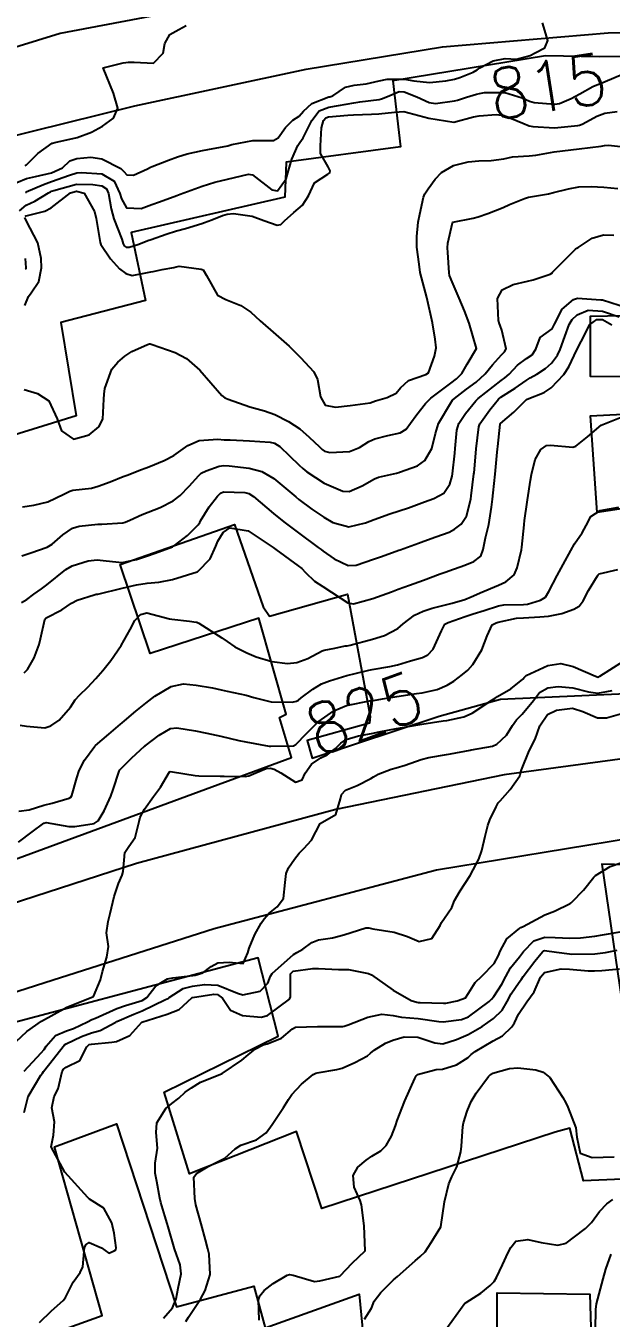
# Model space of a CAD drawing. Header units: metres. Extents: x 307586 to 320046, y 7427249 to 7434250.
# Drawn here: x 319432.8 to 319479.4, y 7428756.9 to 7428859.9 of the extents above; entities that cross this region are included whole.
import ezdxf
from ezdxf.enums import TextEntityAlignment as Align

# ---------------------------------------------------------------- set-up
doc = ezdxf.new("R2010")
doc.units = ezdxf.units.M
doc.header["$MEASUREMENT"] = 0
for name, color, linetype in [('Cotas', 45, 'Continuous'), ('Curvas de Nivel 1m', 11, 'Continuous'), ('Curvas de Nivel 5m', 15, 'Continuous'), ('Edificações', 30, 'Continuous'), ('Vias Primárias', 230, 'Continuous')]:
    doc.layers.add(name, color=color, linetype=linetype)
doc.styles.add('Style-STANDARD', font='STANDARD.shx')

msp = doc.modelspace()

# ---------------------------------------------------------------- linework, layer by layer
at = {"layer": 'Curvas de Nivel 1m', "flags": 128}
for points, elevation in [([(319432.04, 7428847.37), (319432.81, 7428847.71), (319433.53, 7428847.87), (319434.82, 7428848.16), (319435.68, 7428848.56), (319436.28, 7428849.1), (319436.83, 7428849.3), (319437.95, 7428849.41), (319438.83, 7428849.27), (319440.34, 7428848.5), (319440.58, 7428848.26), (319440.82, 7428847.99), (319441.34, 7428847.97), (319442.45, 7428848.47), (319442.7, 7428848.6), (319442.83, 7428848.65), (319444.13, 7428849.16), (319444.84, 7428849.42), (319445.61, 7428849.66), (319446.85, 7428849.92), (319447.26, 7428850), (319448.85, 7428850.3), (319448.93, 7428850.32), (319449.18, 7428850.4), (319450.86, 7428850.72), (319452.49, 7428850.72), (319452.86, 7428850.95), (319453.44, 7428851.77), (319454.03, 7428852.34), (319454.54, 7428852.67), (319454.88, 7428853.06), (319455.54, 7428853.67), (319456.9, 7428854.2), (319456.98, 7428854.22), (319457.21, 7428854.3), (319458.23, 7428854.97), (319458.91, 7428855.13), (319459.88, 7428855.24), (319460.92, 7428855.48), (319461.54, 7428855.62), (319462.92, 7428855.61), (319463.66, 7428855.48), (319464.91, 7428855.34), (319466.21, 7428855.49), (319466.92, 7428855.62), (319467.35, 7428855.74), (319468.4, 7428856.17), (319468.71, 7428856.37), (319468.93, 7428856.53), (319470, 7428857.08), (319470.94, 7428857.26), (319471.85, 7428857.21), (319472.94, 7428857.51), (319473.33, 7428857.72), (319474.1, 7428858.1), (319474.36, 7428858.7), (319473.93, 7428860.1)], 814), ([(319432.71, 7428848.7), (319432.83, 7428848.78), (319433.73, 7428849.69), (319434.85, 7428850.52), (319434.89, 7428850.53), (319435.08, 7428850.57), (319436.86, 7428850.96), (319438, 7428851.39), (319438.87, 7428851.88), (319439.76, 7428852.51), (319440.08, 7428853.31), (319439.74, 7428854.51), (319438.92, 7428856.52), (319440.52, 7428856.91), (319440.93, 7428856.97), (319441.39, 7428856.96), (319442.93, 7428856.88), (319443.7, 7428857.7), (319443.84, 7428858.46), (319444.24, 7428859.18), (319444.96, 7428859.57), (319445.53, 7428859.88)], 813), ([(319432.26, 7428845.12), (319432.79, 7428845.58), (319433.48, 7428845.9), (319434.56, 7428846.57), (319434.72, 7428846.65), (319434.8, 7428846.68), (319434.99, 7428846.75), (319436.81, 7428847.24), (319438.1, 7428847.23), (319438.81, 7428847.12), (319439.18, 7428846.89), (319439.34, 7428846.51), (319439.56, 7428845.28), (319439.78, 7428844.5), (319440.4, 7428842.86), (319440.51, 7428842.49), (319440.59, 7428842.34), (319440.75, 7428842.23), (319441, 7428842.23), (319441.76, 7428842.48), (319442.48, 7428842.75), (319442.76, 7428842.85), (319443.95, 7428843.27), (319444.77, 7428843.52), (319445.49, 7428843.72), (319446.78, 7428844.11), (319447.01, 7428844.19), (319447.57, 7428844.41), (319448.44, 7428844.75), (319448.79, 7428844.86), (319449.32, 7428844.92), (319450.79, 7428844.71), (319451.72, 7428844.36), (319452.78, 7428843.98), (319453.09, 7428844.04), (319453.38, 7428844.34), (319454.12, 7428845), (319454.8, 7428845.59), (319455.28, 7428846.32), (319455.77, 7428847.36), (319456.83, 7428848.06), (319456.99, 7428848.14), (319457.01, 7428848.3), (319456.84, 7428848.64), (319456.24, 7428849.7), (319456.24, 7428850.31), (319456.31, 7428851.75), (319456.48, 7428852.31), (319456.65, 7428852.53), (319456.88, 7428852.62), (319458.42, 7428852.75), (319458.88, 7428852.78), (319460.31, 7428852.83), (319460.88, 7428852.85), (319462.14, 7428852.98), (319462.88, 7428853.03), (319464.48, 7428852.62), (319464.88, 7428852.5), (319466.87, 7428852.18), (319468.43, 7428852.62), (319468.88, 7428852.7), (319470.22, 7428852.8), (319470.88, 7428852.72), (319472.36, 7428852.12), (319472.87, 7428851.89), (319473.14, 7428851.84), (319474.87, 7428851.74), (319476.74, 7428851.93), (319476.87, 7428851.95), (319476.96, 7428851.97), (319477.13, 7428852.06), (319478.25, 7428852.68), (319478.89, 7428852.9), (319479.86, 7428853.05)], 816), ([(319432.71, 7428844.67), (319432.78, 7428844.72), (319434.27, 7428845.09), (319434.79, 7428845.37), (319436.31, 7428846.55), (319436.8, 7428846.68), (319437.42, 7428846.53), (319438.23, 7428845.08), (319438.36, 7428844.52), (319438.68, 7428842.6), (319438.7, 7428842.52), (319438.75, 7428842.43), (319439.52, 7428841.29), (319440.23, 7428840.5), (319440.73, 7428840.12), (319441.24, 7428839.97), (319442.73, 7428840.27), (319442.9, 7428840.3), (319443.63, 7428840.46), (319444.56, 7428840.62), (319444.74, 7428840.66), (319444.99, 7428840.71), (319446.73, 7428840.49), (319446.9, 7428840.42), (319447.16, 7428839.98), (319448.03, 7428838.41), (319448.7, 7428838.07), (319449.9, 7428837.59), (319450.69, 7428837.05), (319451.44, 7428836.36), (319452.67, 7428835.26), (319453.73, 7428834.34), (319454.65, 7428833.45), (319455.71, 7428832.31), (319455.99, 7428831.68), (319456.24, 7428830.31), (319456.6, 7428829.64), (319457.42, 7428829.47), (319458.61, 7428829.61), (319460.19, 7428829.84), (319460.61, 7428829.99), (319460.81, 7428830.05), (319461.54, 7428830.24), (319462.26, 7428830.59), (319462.62, 7428831.03), (319463.25, 7428831.6), (319464.63, 7428832.08), (319464.84, 7428832.21), (319465.31, 7428833.54), (319465.44, 7428834.2), (319465.38, 7428834.91), (319465.15, 7428836.2), (319464.71, 7428838.21), (319464.18, 7428840.22), (319464.09, 7428840.87), (319463.92, 7428842.22), (319463.9, 7428843.08), (319464.03, 7428844.22), (319464.15, 7428844.86), (319464.45, 7428846.21), (319464.55, 7428846.47), (319464.81, 7428846.87), (319465.38, 7428847.65), (319465.89, 7428848.19), (319466.84, 7428848.74), (319467.99, 7428849.02), (319468.84, 7428849.12), (319469.84, 7428849.14), (319470.84, 7428849.28), (319471.54, 7428849.43), (319472.85, 7428849.5), (319473.4, 7428849.55), (319474.85, 7428849.83), (319476.85, 7428850.06), (319478.6, 7428850.29), (319478.86, 7428850.34), (319479.19, 7428850.37), (319480.85, 7428850.16)], 817), ([(319432.62, 7428830.89), (319433.7, 7428830.58), (319434.6, 7428830), (319435.27, 7428828.56), (319435.61, 7428827.6), (319436.57, 7428826.92), (319437.81, 7428827.29), (319438.58, 7428827.92), (319438.89, 7428828.52), (319438.99, 7428830.13), (319439, 7428830.51), (319439.07, 7428830.96), (319439.62, 7428832.51), (319440.08, 7428833.06), (319440.65, 7428833.54), (319441.22, 7428833.92), (319442.45, 7428834.47), (319442.61, 7428834.52), (319442.66, 7428834.52), (319442.83, 7428834.47), (319444.65, 7428833.83), (319445.57, 7428833.36), (319446.63, 7428832.42), (319448.37, 7428830.4), (319448.61, 7428830.23), (319448.89, 7428830.12), (319450.6, 7428829.5), (319451.77, 7428829.19), (319452.59, 7428828.9), (319453.7, 7428828.34), (319454.58, 7428827.76), (319455.34, 7428827.08), (319456.15, 7428826.31), (319456.37, 7428826.11), (319456.56, 7428825.99), (319456.97, 7428825.88), (319458.56, 7428825.95), (319459.34, 7428826.27), (319460.09, 7428826.74), (319460.57, 7428826.97), (319461.59, 7428827.23), (319462.58, 7428827.45), (319463.07, 7428827.74), (319463.42, 7428828.22), (319463.92, 7428828.9), (319464.61, 7428829.78), (319465.03, 7428830.2), (319466.63, 7428831.4), (319467.08, 7428831.73), (319467.51, 7428832.17), (319467.91, 7428832.9), (319468.66, 7428834.16), (319468.08, 7428836.17), (319467.72, 7428837.15), (319467.28, 7428838.17), (319466.73, 7428839.46), (319466.52, 7428839.98), (319466.48, 7428840.18), (319466.37, 7428841.81), (319466.35, 7428842.19), (319466.38, 7428842.56), (319466.76, 7428844.18), (319466.78, 7428844.21), (319468.41, 7428844.54), (319468.79, 7428844.64), (319469.56, 7428844.92), (319470.8, 7428845.4), (319471.3, 7428845.62), (319472.48, 7428846.11), (319472.72, 7428846.2), (319472.8, 7428846.22), (319474.41, 7428846.49), (319474.81, 7428846.58), (319476, 7428846.89), (319476.82, 7428847.05), (319477.8, 7428847.06), (319478.82, 7428847), (319479.93, 7428846.91)], 818), ([(319432.69, 7428837.58), (319432.98, 7428838.31), (319433.19, 7428838.59), (319433.81, 7428839.49), (319434.01, 7428840.58), (319433.99, 7428841.33), (319433.72, 7428842.58), (319432.78, 7428844.35), (319432.69, 7428844.59)], 817), ([(319432.5, 7428821.55), (319433.41, 7428821.68), (319434.51, 7428821.95), (319435.78, 7428822.55), (319436.27, 7428822.79), (319436.52, 7428822.86), (319438, 7428823.04), (319438.52, 7428823.18), (319439.49, 7428823.54), (319440.53, 7428823.95), (319440.92, 7428824.1), (319441.91, 7428824.48), (319442.36, 7428824.65), (319442.55, 7428824.72), (319443.79, 7428825.22), (319444.55, 7428825.64), (319445.66, 7428826.43), (319446.57, 7428826.82), (319448.05, 7428826.92), (319448.57, 7428826.89), (319449.04, 7428826.87), (319450.57, 7428826.79), (319452.22, 7428826.7), (319452.57, 7428826.62), (319452.99, 7428826.35), (319454.55, 7428824.85), (319454.82, 7428824.6), (319455.16, 7428824.32), (319456.53, 7428823.44), (319458.01, 7428822.79), (319458.52, 7428822.77), (319459.57, 7428823.22), (319460.54, 7428823.78), (319460.87, 7428823.91), (319462.28, 7428824.23), (319462.49, 7428824.28), (319462.54, 7428824.3), (319463.96, 7428824.81), (319464.55, 7428825.24), (319465.1, 7428826.2), (319465.39, 7428827.39), (319465.64, 7428828.19), (319466.61, 7428829.83), (319466.76, 7428830.03), (319466.91, 7428830.18), (319467.88, 7428830.91), (319468.63, 7428831.48), (319469.35, 7428832.15), (319469.93, 7428832.85), (319470.66, 7428833.66), (319470.9, 7428833.89), (319471.03, 7428834.13), (319470.68, 7428835.63), (319470.55, 7428836), (319470.51, 7428836.13), (319470.43, 7428836.39), (319470.34, 7428838.14), (319470.72, 7428838.84), (319471.59, 7428839.26), (319472.73, 7428839.52), (319473.19, 7428839.64), (319474.53, 7428840.09), (319474.66, 7428840.16), (319474.73, 7428840.23), (319476.54, 7428842.06), (319476.67, 7428842.15), (319476.76, 7428842.2), (319477.88, 7428842.94), (319478.77, 7428843.22), (319479.61, 7428843.19)], 819), ([(319432.73, 7428840.47), (319432.78, 7428840.54), (319432.79, 7428840.59), (319432.74, 7428841.33)], 816), ([(319432.41, 7428813.93), (319432.84, 7428814.16), (319433.41, 7428814.58), (319434, 7428815.01), (319434.43, 7428815.33), (319435.96, 7428816.55), (319436.45, 7428816.85), (319437.73, 7428817.25), (319438.45, 7428817.32), (319439.17, 7428817.23), (319440.45, 7428817.1), (319441.59, 7428817.34), (319442.45, 7428817.64), (319443.07, 7428817.85), (319444.46, 7428818.36), (319444.62, 7428818.45), (319445.64, 7428819.27), (319446.49, 7428820.1), (319446.62, 7428820.29), (319446.69, 7428820.42), (319447.38, 7428821.54), (319448.03, 7428822.4), (319448.27, 7428822.64), (319448.52, 7428822.73), (319450.22, 7428822.68), (319450.52, 7428822.61), (319450.9, 7428822.37), (319452.5, 7428821), (319453.32, 7428820.34), (319454.48, 7428819.47), (319456.06, 7428818.31), (319456.29, 7428818.13), (319456.46, 7428818.01), (319457.34, 7428817.41), (319458.45, 7428816.87), (319459.07, 7428816.89), (319460.46, 7428817.36), (319461.11, 7428817.59), (319462.47, 7428818.08), (319462.58, 7428818.12), (319462.88, 7428818.23), (319464.05, 7428818.65), (319464.48, 7428818.81), (319465.43, 7428819.15), (319466.49, 7428819.53), (319466.91, 7428819.75), (319467.45, 7428820.17), (319467.87, 7428820.8), (319468.22, 7428822.16), (319468.25, 7428822.43), (319468.46, 7428824.16), (319468.47, 7428824.24), (319468.55, 7428825.18), (319468.65, 7428826.16), (319468.84, 7428827.91), (319468.93, 7428828.15), (319469.72, 7428829.26), (319470.43, 7428830.13), (319470.61, 7428830.28), (319471.74, 7428831), (319472.63, 7428831.62), (319472.93, 7428831.81), (319473.46, 7428832.1), (319474.17, 7428832.57), (319474.65, 7428833), (319475.11, 7428833.63), (319475.33, 7428834.08), (319475.7, 7428835.1), (319476.05, 7428836.07), (319476.28, 7428836.47), (319476.69, 7428836.83), (319477.56, 7428837.2), (319478.7, 7428837.14), (319480.02, 7428836.69)], 821), ([(319432.62, 7428808.31), (319432.89, 7428808.58), (319433.42, 7428809.52), (319433.82, 7428810.58), (319433.93, 7428811.02), (319434.27, 7428812.57), (319434.32, 7428812.64), (319434.39, 7428812.69), (319435.62, 7428813.33), (319436.41, 7428813.87), (319436.85, 7428814.1), (319438.22, 7428814.52), (319438.38, 7428814.57), (319438.42, 7428814.57), (319438.49, 7428814.58), (319440.43, 7428815.06), (319441.57, 7428815.34), (319442.43, 7428815.46), (319443.36, 7428815.54), (319444.44, 7428815.76), (319446.4, 7428816.37), (319446.44, 7428816.39), (319446.47, 7428816.39), (319446.5, 7428816.42), (319447.46, 7428817.4), (319447.91, 7428818.41), (319448.07, 7428818.8), (319448.48, 7428819.5), (319449.01, 7428819.86), (319450.48, 7428819.62), (319452.39, 7428818.35), (319452.46, 7428818.29), (319452.68, 7428818.13), (319454.45, 7428816.83), (319454.74, 7428816.62), (319455.05, 7428816.32), (319455.75, 7428815.62), (319456.43, 7428815.2), (319457.8, 7428814.29), (319458.42, 7428813.88), (319458.87, 7428813.82), (319460.42, 7428814.25), (319461.89, 7428814.77), (319462.43, 7428814.97), (319463.34, 7428815.31), (319464.44, 7428815.71), (319465.78, 7428816.19), (319466.26, 7428816.36), (319466.45, 7428816.43), (319467.73, 7428816.89), (319468.46, 7428817.19), (319469, 7428817.61), (319469.2, 7428818.15), (319469.39, 7428819.06), (319469.65, 7428820.14), (319469.87, 7428821.51), (319469.94, 7428822.14), (319469.99, 7428822.67), (319470.14, 7428824.14), (319470.32, 7428825.89), (319470.34, 7428826.13), (319470.36, 7428826.34), (319470.56, 7428828.13), (319470.59, 7428828.18), (319471.63, 7428829.09), (319472.61, 7428830.07), (319472.64, 7428830.09), (319472.69, 7428830.11), (319474.06, 7428830.66), (319474.62, 7428831.03), (319475.61, 7428832.08), (319476.02, 7428832.69), (319476.66, 7428834.06), (319477.34, 7428835.39), (319477.68, 7428836.05), (319478.25, 7428836.48), (319478.69, 7428836.47), (319479.44, 7428836.03)], 822), ([(319432.3, 7428804.14), (319432.82, 7428804.06), (319434.29, 7428803.94), (319434.75, 7428804.1), (319435.41, 7428804.55), (319436.31, 7428805.58), (319436.7, 7428806.16), (319437.03, 7428806.53), (319437.69, 7428807.17), (319438.34, 7428807.86), (319438.91, 7428808.51), (319439.54, 7428809.31), (319440.37, 7428810.49), (319441.08, 7428811.78), (319441.44, 7428812.48), (319441.91, 7428812.97), (319442.4, 7428813.09), (319444.22, 7428812.63), (319444.39, 7428812.59), (319445.8, 7428812.43), (319446.33, 7428812.36), (319446.39, 7428812.35), (319446.55, 7428812.26), (319448.38, 7428811.11), (319448.79, 7428810.81), (319449.41, 7428810.38), (319450.37, 7428809.92), (319451.12, 7428809.6), (319452.36, 7428809.22), (319453.61, 7428809.07), (319454.36, 7428809.13), (319455.22, 7428809.46), (319456.37, 7428810.07), (319456.54, 7428810.13), (319457.38, 7428810.29), (319458.2, 7428810.46), (319458.37, 7428810.47), (319458.61, 7428810.51), (319460.38, 7428810.99), (319461.33, 7428811.29), (319462.39, 7428811.86), (319462.83, 7428812.23), (319463.72, 7428812.9), (319464.41, 7428813.23), (319465.13, 7428813.48), (319466.42, 7428813.78), (319466.74, 7428813.86), (319467.74, 7428814.17), (319468.23, 7428814.36), (319468.43, 7428814.45), (319468.96, 7428814.69), (319470.43, 7428815.31), (319471, 7428815.56), (319471.66, 7428816.12), (319471.9, 7428816.67), (319472.24, 7428818.11), (319472.27, 7428818.32), (319472.46, 7428820.11), (319472.46, 7428820.14), (319472.5, 7428820.45), (319472.7, 7428821.91), (319472.73, 7428822.11), (319472.97, 7428823.67), (319473.04, 7428824.11), (319473.34, 7428825.31), (319473.8, 7428826.1), (319474.23, 7428826.43), (319474.57, 7428826.45), (319476.33, 7428826.3), (319476.57, 7428826.37), (319477.51, 7428827.11), (319478.59, 7428828.04), (319480.6, 7428828.84)], 823), ([(319432.21, 7428797.3), (319433.04, 7428797.41), (319434.21, 7428797.76), (319434.85, 7428797.92), (319436.22, 7428798.34), (319436.35, 7428798.41), (319436.43, 7428798.54), (319436.82, 7428799.96), (319437.02, 7428800.53), (319437.44, 7428801.35), (319438.27, 7428802.47), (319438.32, 7428802.52), (319439.37, 7428803.42), (319440.3, 7428804.22), (319440.45, 7428804.34), (319440.62, 7428804.49), (319441.52, 7428805.26), (319442.32, 7428805.91), (319443.03, 7428806.46), (319444.33, 7428807.22), (319445.33, 7428807.43), (319446.33, 7428807.34), (319447.63, 7428807.11), (319448.33, 7428806.96), (319448.79, 7428806.85), (319450.32, 7428806.54), (319450.93, 7428806.36), (319452.32, 7428806.01), (319453.97, 7428805.98), (319454.32, 7428806.06), (319454.49, 7428806.15), (319454.7, 7428806.32), (319455.63, 7428807.01), (319456.33, 7428807.43), (319456.95, 7428807.68), (319458.34, 7428808.1), (319459.01, 7428808.27), (319460.08, 7428808.52), (319460.35, 7428808.58), (319461.77, 7428808.82), (319462.36, 7428808.96), (319463.42, 7428809.27), (319464.37, 7428809.55), (319464.8, 7428809.76), (319465.22, 7428810.19), (319465.87, 7428811.66), (319466.15, 7428812.18), (319466.29, 7428812.28), (319466.4, 7428812.32), (319467.76, 7428812.81), (319468.41, 7428813.02), (319469.27, 7428813.29), (319470.42, 7428813.65), (319470.83, 7428813.72), (319472.42, 7428813.76), (319472.74, 7428813.79), (319473.77, 7428814.1), (319474.16, 7428814.35), (319474.43, 7428814.8), (319475.1, 7428816.08), (319475.58, 7428816.95), (319476.17, 7428818.06), (319476.48, 7428818.59), (319477.08, 7428819.46), (319477.4, 7428820.05), (319477.77, 7428820.78), (319478.51, 7428821.25), (319480, 7428821.51)], 824), ([(319431.99, 7428778.94), (319432.84, 7428779.74), (319434.01, 7428780.56), (319436.02, 7428781.68), (319437.96, 7428782.45), (319438.03, 7428782.47), (319438.15, 7428782.52), (319438.71, 7428783.85), (319438.87, 7428784.51), (319439.23, 7428785.66), (319439.34, 7428786.5), (319439.2, 7428787.61), (319439.31, 7428788.5), (319439.48, 7428789.14), (319439.81, 7428790.49), (319440.14, 7428791.53), (319440.44, 7428792.2), (319440.52, 7428792.49), (319440.65, 7428794.01), (319440.96, 7428794.48), (319441.48, 7428795.19), (319441.79, 7428796.47), (319441.87, 7428796.81), (319442.21, 7428797.45), (319442.94, 7428798.46), (319443.48, 7428799.21), (319444.22, 7428800.44), (319444.25, 7428800.46), (319444.46, 7428800.44), (319446.25, 7428800.13), (319446.55, 7428800.11), (319448.25, 7428800.09), (319448.56, 7428800.09), (319450.25, 7428800.05), (319450.52, 7428800.1), (319451.08, 7428800.36), (319451.92, 7428800.69), (319452.26, 7428800.72), (319452.56, 7428800.65), (319453.08, 7428800.34), (319454.24, 7428799.6), (319454.78, 7428799.78), (319455.02, 7428800.31), (319455.53, 7428801.04), (319456.27, 7428801.53), (319456.77, 7428801.79), (319457.42, 7428802.29), (319457.85, 7428802.71), (319458.28, 7428803), (319459.26, 7428803.3), (319460.29, 7428803.49), (319460.92, 7428803.61), (319462.3, 7428803.87), (319462.6, 7428803.92), (319464.16, 7428804.2), (319464.3, 7428804.22), (319466, 7428804.48), (319466.31, 7428804.53), (319467.66, 7428804.82), (319468.31, 7428805.11), (319469.9, 7428806.14), (319470.15, 7428806.31), (319470.33, 7428806.43), (319471.41, 7428807.04), (319472.35, 7428807.81), (319472.48, 7428807.97), (319472.63, 7428808.11), (319474.36, 7428808.91), (319475.39, 7428809.05), (319476.36, 7428808.83), (319478.15, 7428808.04), (319478.35, 7428807.98), (319478.4, 7428807.99), (319478.48, 7428808.04), (319480.37, 7428809.25)], 826), ([(319432.62, 7428776.58), (319433.98, 7428778.03), (319434.23, 7428778.31), (319434.39, 7428778.56), (319435.12, 7428779.42), (319436, 7428779.8), (319436.55, 7428779.98), (319437.68, 7428780.52), (319438.01, 7428780.69), (319438.31, 7428780.81), (319440.02, 7428781.56), (319440.7, 7428781.81), (319442.03, 7428782.22), (319442.4, 7428782.46), (319443.11, 7428783.39), (319444.06, 7428783.93), (319444.47, 7428784.02), (319446.06, 7428784.2), (319446.25, 7428784.22), (319446.87, 7428784.41), (319447.54, 7428784.93), (319448.07, 7428785.22), (319448.95, 7428785.27), (319450.07, 7428785.16), (319450.44, 7428786.01), (319450.55, 7428786.37), (319451, 7428787.46), (319451.52, 7428788.36), (319451.75, 7428788.71), (319452.11, 7428789.13), (319452.78, 7428789.68), (319453.29, 7428790.33), (319453.42, 7428791.61), (319453.49, 7428792.33), (319453.69, 7428792.79), (319454.17, 7428793.48), (319454.55, 7428793.95), (319454.92, 7428794.31), (319455.52, 7428794.98), (319456.2, 7428796.3), (319457.46, 7428797.04), (319457.84, 7428798.28), (319457.9, 7428798.62), (319458.23, 7428798.97), (319459.16, 7428799.35), (319460.25, 7428799.89), (319460.46, 7428800.04), (319460.82, 7428800.24), (319461.86, 7428800.64), (319462.26, 7428800.75), (319462.99, 7428800.95), (319464.26, 7428801.4), (319464.88, 7428801.58), (319466.27, 7428801.81), (319466.6, 7428801.85), (319468.16, 7428802.16), (319468.25, 7428802.18), (319468.27, 7428802.19), (319469.95, 7428802.47), (319470.28, 7428802.62), (319471.05, 7428803.36), (319471.52, 7428804.12), (319471.84, 7428804.58), (319472.31, 7428805.01), (319473.2, 7428806.1), (319473.68, 7428806.75), (319474.34, 7428807.13), (319475.18, 7428807.23), (319476.34, 7428807.12), (319477.58, 7428806.81), (319478.33, 7428806.69), (319479.46, 7428806.9)], 827), ([(319432.62, 7428773.28), (319432.95, 7428774.57), (319433.96, 7428776.26), (319434.09, 7428776.43), (319434.18, 7428776.56), (319434.98, 7428777.55), (319435.73, 7428778.54), (319435.85, 7428778.68), (319435.99, 7428778.75), (319437.19, 7428779.33), (319438, 7428779.62), (319438.69, 7428779.83), (319439.94, 7428780.49), (319440.01, 7428780.53), (319441.37, 7428781.12), (319442.02, 7428781.39), (319443.88, 7428782.29), (319444.03, 7428782.35), (319444.1, 7428782.38), (319444.18, 7428782.44), (319445.31, 7428783.16), (319446.05, 7428783.34), (319446.99, 7428783.47), (319448.05, 7428783.42), (319449.62, 7428782.8), (319450.04, 7428782.66), (319451.44, 7428782.96), (319452.05, 7428783.6), (319452.25, 7428784.15), (319452.38, 7428784.35), (319454.08, 7428785.88), (319454.36, 7428786.04), (319454.84, 7428786.31), (319455.55, 7428786.84), (319456.09, 7428787.03), (319457.19, 7428787.19), (319458.09, 7428787.43), (319459.84, 7428788), (319460.1, 7428788.01), (319460.41, 7428787.93), (319462.1, 7428787.66), (319463.18, 7428787.3), (319464.09, 7428786.91), (319465.12, 7428787.16), (319465.76, 7428788.18), (319465.87, 7428788.42), (319466.12, 7428788.77), (319466.69, 7428789.61), (319466.92, 7428790.17), (319467.36, 7428790.95), (319468.15, 7428792.16), (319468.86, 7428793.46), (319469.08, 7428794.15), (319469.36, 7428795.31), (319469.58, 7428796.14), (319469.73, 7428796.61), (319470.23, 7428797.65), (319470.4, 7428797.95), (319470.55, 7428798.13), (319471.34, 7428799.02), (319472.11, 7428800.11), (319472.15, 7428800.21), (319472.26, 7428800.58), (319472.85, 7428802.1), (319473.35, 7428803.04), (319473.72, 7428804.09), (319474.31, 7428804.99), (319475.04, 7428805.35), (319476.32, 7428805.49), (319477.13, 7428805.24), (319478.31, 7428804.72), (319479.01, 7428804.73), (319480.31, 7428805.1)], 828), ([(319433.86, 7428756.56), (319434.81, 7428757.47), (319435.74, 7428758.3), (319435.92, 7428758.54), (319436.53, 7428759.76), (319437.1, 7428760.53), (319437.31, 7428760.99), (319437.45, 7428762.52), (319437.56, 7428762.76), (319437.8, 7428762.92), (319438.78, 7428762.51), (319439.38, 7428762.08), (319439.79, 7428762.25), (319439.93, 7428762.35), (319439.97, 7428762.49), (319439.81, 7428763.67), (319439.62, 7428764.49), (319438.98, 7428765.65), (319437.84, 7428766.39), (319437.69, 7428766.52), (319435.86, 7428768.54), (319434.79, 7428770.55), (319434.97, 7428771.48), (319435.05, 7428772.55), (319434.83, 7428773.65), (319435.01, 7428774.55), (319435.33, 7428775.17), (319435.66, 7428776.54), (319435.76, 7428776.75), (319435.97, 7428776.9), (319437.07, 7428777.43), (319437.63, 7428778.52), (319437.82, 7428778.69), (319437.99, 7428778.74), (319439.61, 7428778.88), (319439.99, 7428778.95), (319441.05, 7428779.42), (319442.01, 7428780.47), (319444.02, 7428781.12), (319444.98, 7428781.48), (319445.99, 7428782.42), (319446.01, 7428782.44), (319446.03, 7428782.45), (319447.74, 7428782.7), (319448.04, 7428782.68), (319448.44, 7428782.39), (319449.08, 7428781.44), (319450.02, 7428781.02), (319451.5, 7428780.87), (319452.02, 7428781.01), (319453.77, 7428782.32), (319453.85, 7428782.51), (319453.85, 7428784.32), (319454.07, 7428784.54), (319455.63, 7428784.75), (319456.07, 7428784.77), (319457.67, 7428784.68), (319458.07, 7428784.67), (319458.46, 7428784.67), (319460.06, 7428784.37), (319460.31, 7428784.25), (319462.04, 7428783.03), (319463.47, 7428782.21), (319463.91, 7428782.08), (319464.03, 7428782.06), (319464.18, 7428782.05), (319466.03, 7428781.99), (319466.21, 7428782), (319467.13, 7428782.17), (319467.79, 7428782.41), (319468.04, 7428782.78), (319468.57, 7428783.64), (319469.09, 7428784.14), (319470.07, 7428785.15), (319470.42, 7428785.79), (319470.55, 7428786.13), (319471.09, 7428787.13), (319472.11, 7428787.97), (319472.2, 7428788.02), (319472.37, 7428788.11), (319474.12, 7428789.03), (319474.88, 7428789.32), (319476.13, 7428789.94), (319476.2, 7428789.99), (319476.29, 7428790.06), (319477.19, 7428791), (319478.02, 7428792.04), (319478.08, 7428792.11), (319478.15, 7428792.18), (319479.31, 7428792.88), (319480.17, 7428793.18)], 829), ([(319445.51, 7428756.64), (319445.73, 7428756.99), (319446.67, 7428758.41), (319447.06, 7428759.09), (319447.45, 7428760.39), (319447.38, 7428761.99), (319447.27, 7428762.41), (319447.07, 7428763.14), (319446.74, 7428764.41), (319446.32, 7428765.93), (319446.24, 7428766.42), (319446.16, 7428768.12), (319446.36, 7428768.42), (319447.3, 7428768.98), (319447.88, 7428769.27), (319448.62, 7428769.65), (319449.45, 7428770.38), (319449.9, 7428770.68), (319451.14, 7428771.12), (319451.91, 7428771.67), (319452.38, 7428772.34), (319453.28, 7428773.68), (319453.7, 7428774.32), (319453.95, 7428774.71), (319454.72, 7428775.55), (319455.65, 7428776.3), (319455.86, 7428776.41), (319455.96, 7428776.44), (319457.53, 7428776.72), (319457.97, 7428776.83), (319458.97, 7428777.27), (319459.98, 7428777.79), (319460.23, 7428778), (319460.51, 7428778.24), (319461.42, 7428778.8), (319462, 7428779.05), (319462.91, 7428779.31), (319464, 7428779.28), (319465.34, 7428778.84), (319465.99, 7428778.76), (319467.07, 7428779.1), (319468.01, 7428779.49), (319469.13, 7428780.14), (319470.02, 7428780.78), (319470.72, 7428781.43), (319471.1, 7428782.12), (319471.42, 7428782.74), (319472.06, 7428783.66), (319472.24, 7428783.92), (319472.38, 7428784.11), (319473.32, 7428785.33), (319473.91, 7428786.08), (319474, 7428786.17), (319474.08, 7428786.19), (319475.04, 7428786.07), (319476.08, 7428785.93), (319476.23, 7428785.91), (319478.08, 7428785.92), (319478.95, 7428786.03), (319479.88, 7428786.22)], 831), ([(319451.35, 7428756.73), (319451.31, 7428758.35), (319451.41, 7428758.69), (319451.75, 7428759.11), (319452.46, 7428759.65), (319453.59, 7428760.32), (319453.77, 7428760.37), (319454.06, 7428760.32), (319455.77, 7428759.83), (319456.19, 7428759.87), (319457.77, 7428760.24), (319457.79, 7428760.25), (319457.81, 7428760.27), (319458.76, 7428761.29), (319459.79, 7428762.25), (319459.71, 7428764.25), (319459.51, 7428765.93), (319459.4, 7428766.26), (319458.93, 7428767.34), (319458.84, 7428768.27), (319459.22, 7428768.92), (319459.88, 7428769.49), (319460.33, 7428769.8), (319461.04, 7428770.24), (319461.48, 7428770.65), (319461.9, 7428771.39), (319462.22, 7428772.23), (319462.35, 7428772.65), (319462.95, 7428774.21), (319463.76, 7428776), (319463.87, 7428776.2), (319463.96, 7428776.3), (319465.44, 7428776.71), (319465.97, 7428776.75), (319467.06, 7428777.08), (319467.99, 7428777.68), (319468.25, 7428777.9), (319468.55, 7428778.15), (319470, 7428779), (319470.73, 7428779.4), (319471.48, 7428780.12), (319471.69, 7428780.44), (319472.02, 7428781.13), (319472.67, 7428782.1), (319473.25, 7428782.89), (319473.76, 7428784.08), (319474.07, 7428784.45), (319475.4, 7428784.73), (319476.07, 7428784.71), (319477.55, 7428784.57), (319478.07, 7428784.57), (319478.64, 7428784.6), (319480.07, 7428784.73)], 832), ([(319459.73, 7428756.83), (319460.29, 7428757.7), (319460.51, 7428758.24), (319461.05, 7428758.94), (319461.76, 7428759.65), (319462.05, 7428759.94), (319462.36, 7428760.22), (319463.79, 7428761.47), (319464.19, 7428761.8), (319464.57, 7428762.19), (319465.05, 7428762.94), (319465.82, 7428764.18), (319466.11, 7428766.18), (319466.45, 7428767.59), (319466.69, 7428768.17), (319467.09, 7428768.95), (319467.43, 7428770.16), (319467.47, 7428770.59), (319467.58, 7428772.16), (319467.63, 7428772.45), (319467.93, 7428773.39), (319468.24, 7428774.16), (319468.63, 7428774.83), (319469.62, 7428776.14), (319469.79, 7428776.31), (319469.97, 7428776.43), (319471.29, 7428776.8), (319471.97, 7428776.85), (319473.38, 7428776.69), (319473.97, 7428776.51), (319474.51, 7428776.07), (319475.54, 7428774.47), (319475.77, 7428774.06), (319475.94, 7428773.71), (319476.57, 7428772.05), (319476.65, 7428771.31), (319476.93, 7428770.05), (319477.89, 7428769.7), (319479.62, 7428769.75)], 833), ([(319466.36, 7428756.17), (319467.74, 7428758.09), (319467.78, 7428758.11), (319467.84, 7428758.15), (319469, 7428758.9), (319469.76, 7428759.5), (319470.07, 7428759.83), (319470.26, 7428760.13), (319470.74, 7428761.16), (319471.19, 7428762.12), (319471.39, 7428762.53), (319471.81, 7428763.04), (319472.75, 7428763.16), (319473.81, 7428762.94), (319475.15, 7428762.72), (319475.81, 7428762.87), (319476.47, 7428763.39), (319477.35, 7428764.04), (319477.83, 7428764.53), (319478.46, 7428765.4), (319479.06, 7428766.02), (319479.52, 7428766.34)], 834)]:
    msp.add_lwpolyline(points, dxfattribs=dict(at, elevation=elevation))
at = {"layer": 'Curvas de Nivel 5m', "flags": 128}
for points, elevation in [([(319432.75, 7428846.59), (319432.78, 7428846.61), (319432.8, 7428846.63), (319434.16, 7428847.23), (319434.81, 7428847.45), (319436.25, 7428847.98), (319436.82, 7428848.14), (319437.19, 7428848.17), (319438.82, 7428848.07), (319439.79, 7428847.48), (319440.26, 7428846.5), (319440.38, 7428846.08), (319440.79, 7428845.36), (319441.96, 7428845.31), (319442.79, 7428845.62), (319443.41, 7428845.85), (319444.8, 7428846.36), (319445.05, 7428846.45), (319446.81, 7428847.08), (319447.82, 7428847.4), (319448.82, 7428847.66), (319450.51, 7428848.06), (319450.82, 7428848), (319452.36, 7428846.8), (319452.81, 7428846.73), (319453.49, 7428847.67), (319453.68, 7428848.34), (319453.95, 7428849.23), (319454.44, 7428850.33), (319454.6, 7428850.58), (319454.86, 7428850.95), (319455.56, 7428852.32), (319456.12, 7428853.08), (319456.89, 7428853.39), (319457.68, 7428853.51), (319458.89, 7428853.73), (319459.37, 7428853.8), (319460.9, 7428854), (319461.11, 7428854.04), (319461.57, 7428854.24), (319462.51, 7428854.63), (319462.91, 7428854.62), (319463.91, 7428854.22), (319464.9, 7428853.77), (319465.41, 7428853.68), (319466.9, 7428853.89), (319467.14, 7428853.94), (319467.88, 7428854.17), (319468.66, 7428854.41), (319468.91, 7428854.48), (319469.31, 7428854.56), (319470.91, 7428854.56), (319472.29, 7428854.12), (319472.9, 7428853.85), (319473.25, 7428853.76), (319474.9, 7428853.62), (319475.29, 7428853.69), (319476.21, 7428854.07), (319476.91, 7428854.44), (319477.94, 7428855.02), (319478.92, 7428855.44), (319480.3, 7428856.02)], 815), ([(319432.45, 7428817.64), (319433.16, 7428817.88), (319434.46, 7428818.32), (319434.85, 7428818.56), (319435.7, 7428819.32), (319436.48, 7428819.84), (319437.02, 7428820), (319438.49, 7428820.16), (319438.83, 7428820.17), (319440.49, 7428820.26), (319440.67, 7428820.31), (319441.05, 7428820.48), (319442.04, 7428820.93), (319442.5, 7428821.12), (319443.47, 7428821.5), (319444.51, 7428822.01), (319445.06, 7428822.44), (319445.78, 7428823.18), (319446.54, 7428824.05), (319446.74, 7428824.22), (319447.12, 7428824.41), (319448.16, 7428824.79), (319448.55, 7428824.83), (319448.96, 7428824.81), (319450.55, 7428824.63), (319451.57, 7428824.36), (319452.53, 7428823.81), (319454.26, 7428822.33), (319454.51, 7428822.12), (319455.55, 7428821.36), (319456.5, 7428820.71), (319457.23, 7428820.29), (319458.49, 7428819.96), (319459.83, 7428820.26), (319460.5, 7428820.54), (319461.76, 7428820.98), (319462.5, 7428821.21), (319463.26, 7428821.47), (319464.51, 7428821.93), (319465.27, 7428822.2), (319466.06, 7428822.64), (319466.53, 7428823.34), (319466.73, 7428823.99), (319466.76, 7428824.18), (319466.93, 7428825.81), (319466.97, 7428826.18), (319467.11, 7428827.64), (319467.26, 7428828.17), (319467.78, 7428828.99), (319468.61, 7428829.98), (319468.8, 7428830.16), (319470.63, 7428831.6), (319470.93, 7428831.83), (319471.27, 7428832.12), (319471.94, 7428832.82), (319472.65, 7428833.36), (319473.1, 7428833.66), (319473.4, 7428834.1), (319473.75, 7428835.02), (319474.68, 7428835.73), (319474.89, 7428836.09), (319475.49, 7428837.29), (319476.4, 7428838.06), (319476.71, 7428838.16), (319478.57, 7428838.04), (319478.71, 7428838.03), (319480.7, 7428837.39)], 820), ([(319432.19, 7428794.82), (319433.27, 7428795.65), (319434.2, 7428796.35), (319434.38, 7428796.38), (319436.2, 7428796.08), (319436.67, 7428796.06), (319438.2, 7428796.32), (319438.53, 7428796.52), (319439.01, 7428797.31), (319439.53, 7428798.5), (319439.71, 7428799.01), (319440.19, 7428800.49), (319440.25, 7428800.6), (319441.2, 7428801.54), (319442.23, 7428802.47), (319442.26, 7428802.49), (319442.27, 7428802.51), (319443.39, 7428803.35), (319444.29, 7428803.88), (319444.79, 7428803.94), (319446.29, 7428803.69), (319447.19, 7428803.51), (319448.29, 7428803.26), (319449.73, 7428802.93), (319450.28, 7428802.82), (319452.14, 7428802.48), (319452.27, 7428802.47), (319454.09, 7428802.51), (319454.28, 7428802.6), (319455.11, 7428803.49), (319455.94, 7428804.3), (319456.14, 7428804.47), (319456.31, 7428804.6), (319457.31, 7428805.3), (319458.32, 7428805.71), (319460.15, 7428806.08), (319460.32, 7428806.1), (319460.45, 7428806.12), (319461.18, 7428806.24), (319462.15, 7428806.4), (319462.33, 7428806.43), (319463.88, 7428806.66), (319464.33, 7428806.73), (319465.54, 7428806.99), (319466.34, 7428807.32), (319466.87, 7428807.65), (319467.56, 7428808.17), (319467.98, 7428808.54), (319468.36, 7428808.99), (319469.08, 7428810.15), (319469.51, 7428811.27), (319469.91, 7428812.14), (319470.22, 7428812.31), (319470.4, 7428812.36), (319471.86, 7428812.66), (319472.4, 7428812.7), (319473.72, 7428812.77), (319474.4, 7428812.84), (319475.45, 7428813.03), (319476.41, 7428813.39), (319476.85, 7428813.63), (319477.17, 7428814.05), (319477.6, 7428814.88), (319478.31, 7428816.04), (319478.36, 7428816.12), (319478.45, 7428816.2), (319479.93, 7428816.54)], 825), ([(319443.73, 7428756.9), (319444.44, 7428757.73), (319444.73, 7428758.43), (319444.89, 7428759.29), (319445.13, 7428760.43), (319445.05, 7428761.16), (319444.61, 7428762.43), (319444.09, 7428764.17), (319444.01, 7428764.44), (319443.83, 7428765.06), (319443.52, 7428766.12), (319443.44, 7428766.45), (319443.19, 7428767.78), (319443.07, 7428768.45), (319443.07, 7428769.26), (319443.24, 7428770.45), (319443.15, 7428771.7), (319443.2, 7428772.45), (319443.93, 7428773.61), (319444.39, 7428773.99), (319444.95, 7428774.43), (319445.46, 7428774.91), (319445.95, 7428775.25), (319446.68, 7428775.69), (319447.96, 7428776.21), (319448.41, 7428776.39), (319449.97, 7428777.45), (319450.47, 7428777.87), (319451.05, 7428778.36), (319451.66, 7428778.68), (319451.99, 7428778.76), (319453.13, 7428779.2), (319454.01, 7428779.96), (319454.24, 7428780.08), (319456.01, 7428780.13), (319456.18, 7428780.13), (319458.01, 7428780.15), (319458.12, 7428780.17), (319458.43, 7428780.27), (319460.02, 7428780.89), (319461.13, 7428781.13), (319462.02, 7428781), (319462.69, 7428780.89), (319464.02, 7428780.78), (319465.67, 7428780.53), (319466.02, 7428780.51), (319467.48, 7428780.7), (319468.02, 7428780.91), (319469.67, 7428782.14), (319469.85, 7428782.31), (319470.04, 7428782.54), (319470.68, 7428783.5), (319471.01, 7428784.12), (319471.38, 7428784.8), (319472.08, 7428785.7), (319472.41, 7428786.11), (319473.23, 7428786.96), (319474.1, 7428787.25), (319474.93, 7428787.24), (319476.1, 7428787.18), (319476.96, 7428787.2), (319478.1, 7428787.34), (319478.7, 7428787.44), (319480.11, 7428787.67)], 830), ([(319478.14, 7428756.03), (319478.17, 7428757.6), (319478.22, 7428758.03), (319478.55, 7428759.23), (319478.76, 7428760.02), (319478.98, 7428760.81), (319479.39, 7428762.01)], 835)]:
    msp.add_lwpolyline(points, dxfattribs=dict(at, elevation=elevation))
at = {"layer": 'Edificações'}
for points in [[(319487.55, 7428857.48), (319478.45, 7428857.4), (319474.17, 7428857.48), (319462.01, 7428855.47), (319462.6, 7428850.23), (319453.51, 7428849.01), (319453.4, 7428846.21), (319441.16, 7428843.41), (319442.29, 7428837.99), (319435.56, 7428836.24), (319436.78, 7428828.79), (319426.9, 7428825.73)], [(319487.64, 7428831.84), (319477.75, 7428831.93), (319477.75, 7428836.73), (319487.29, 7428836.91)], [(319488.08, 7428822.58), (319478.28, 7428821.09), (319477.75, 7428828.78), (319487.55, 7428829.3)], [(319431.64, 7428793.36), (319453.93, 7428801.56), (319452.96, 7428804.76), (319453.49, 7428805.01), (319451.33, 7428812.67), (319442.67, 7428809.86), (319440.27, 7428816.94), (319449.38, 7428820.13), (319451.68, 7428813.57), (319452.18, 7428812.82), (319458.39, 7428814.58), (319460.2, 7428804.83), (319460.2, 7428804.83), (319460.13, 7428804.3), (319455.18, 7428802.93), (319455.57, 7428801.51), (319465.7, 7428804.87), (319470.59, 7428806.22), (319487.64, 7428807)], [(319557.9, 7428792.09), (319537.77, 7428792.15), (319537.47, 7428784.24), (319532.65, 7428784.36), (319533.12, 7428792.89), (319507.91, 7428792.29), (319478.66, 7428793.08), (319480.42, 7428780.89), (319482.74, 7428768.08), (319477.19, 7428767.84), (319476.09, 7428772.04), (319474.94, 7428771.73), (319456.34, 7428765.63), (319454.33, 7428771.78), (319445.79, 7428768.4), (319443.78, 7428774.91), (319452.86, 7428779.36), (319451.26, 7428785.61), (319410.23, 7428774.71), (319412.86, 7428764.35), (319416.64, 7428765.26), (319417, 7428764.1), (319405.91, 7428761.12), (319419.99, 7428753.14)], [(319429.52, 7428753.76), (319438.84, 7428757.1), (319435.06, 7428770.56), (319440, 7428772.38), (319444.76, 7428757.81), (319450.92, 7428759.46), (319451.84, 7428756.12), (319459.33, 7428758.8), (319460.07, 7428751.13)], [(319470.31, 7428754.88), (319470.31, 7428758.92), (319477.69, 7428758.8), (319477.97, 7428749.95)]]:
    msp.add_lwpolyline(points, dxfattribs=at)
at = {"layer": 'Vias Primárias'}
for points, elevation in [([(319632.39, 7428866.31), (319616.61, 7428866.22), (319601.05, 7428866.39), (319578.96, 7428866.55), (319552.39, 7428866.81), (319523.11, 7428866.65), (319495.42, 7428866.81), (319474.01, 7428865.96), (319462.57, 7428864.48), (319450.26, 7428862.08), (319435.51, 7428859.26), (319413.04, 7428852.33), (319396.9, 7428847.33), (319387.37, 7428843.43), (319380.98, 7428840.71), (319371.83, 7428835.08), (319360.54, 7428827.09)], 816.52), ([(319632.39, 7428866.31), (319616.61, 7428866.22), (319601.05, 7428866.39), (319578.96, 7428866.55), (319552.39, 7428866.81), (319523.11, 7428866.65), (319495.42, 7428866.81), (319474.01, 7428865.96), (319462.57, 7428864.48), (319450.26, 7428862.08), (319435.51, 7428859.26), (319413.04, 7428852.33), (319396.9, 7428847.33), (319387.37, 7428843.43), (319380.98, 7428840.71), (319371.83, 7428835.08), (319360.54, 7428827.09)], 816.52), ([(319366.59, 7428822.92), (319377.77, 7428830.11), (319382.14, 7428832.83), (319391.08, 7428837.24), (319398.7, 7428841.35), (319408.54, 7428844.38), (319423.77, 7428848.86), (319430.49, 7428850.78), (319441.45, 7428853.49), (319455.09, 7428856.42), (319465.95, 7428858.18), (319479.16, 7428859.3), (319493.53, 7428859.57), (319515.69, 7428859.51), (319531.08, 7428859.46), (319547, 7428859.36), (319563.93, 7428859.41)], 832.94), ([(319366.59, 7428822.92), (319377.77, 7428830.11), (319382.14, 7428832.83), (319391.08, 7428837.24), (319398.7, 7428841.35), (319408.54, 7428844.38), (319423.77, 7428848.86), (319430.49, 7428850.78), (319441.45, 7428853.49), (319455.09, 7428856.42), (319465.95, 7428858.18), (319479.16, 7428859.3), (319493.53, 7428859.57), (319515.69, 7428859.51), (319531.08, 7428859.46), (319547, 7428859.36), (319563.93, 7428859.41)], 832.94)]:
    msp.add_lwpolyline(points, dxfattribs=dict(at, elevation=elevation))
for points, elevation in [([(319643.51, 7428803.48), (319635.81, 7428803.29), (319617.5, 7428802.99), (319599.37, 7428802.53), (319586.14, 7428802.46), (319570.19, 7428802.16), (319550.39, 7428801.73), (319536.76, 7428802), (319505.96, 7428802.01), (319487.16, 7428802.38), (319470.87, 7428800.2), (319457.45, 7428797.43), (319441.58, 7428793.12), (319423.32, 7428787.21), (319404.36, 7428781.14), (319393.28, 7428777.68, -0.091965), (319383.07, 7428776.46), (319377.31, 7428776.78), (319365.97, 7428779.01)], 832.94), ([(319643.51, 7428803.48), (319635.81, 7428803.29), (319617.5, 7428802.99), (319599.37, 7428802.53), (319586.14, 7428802.46), (319570.19, 7428802.16), (319550.39, 7428801.73), (319536.76, 7428802), (319505.96, 7428802.01), (319487.16, 7428802.38), (319470.87, 7428800.2), (319457.45, 7428797.43), (319441.58, 7428793.12), (319423.32, 7428787.21), (319404.36, 7428781.14), (319393.28, 7428777.68, -0.091965), (319383.07, 7428776.46), (319377.31, 7428776.78), (319365.97, 7428779.01)], 832.94), ([(319420.73, 7428749.95), (319416.57, 7428751.93), (319405.51, 7428758.65), (319401.01, 7428761.82, -0.221011), (319398.18, 7428769.33, -0.251667), (319402.04, 7428773.36), (319417.71, 7428778.34), (319434.27, 7428783.65), (319447.77, 7428787.94), (319465.49, 7428792.62), (319481.02, 7428795.16), (319502.67, 7428795.77), (319521.4, 7428795.52), (319538.87, 7428795.52), (319555.98, 7428795.31), (319576.81, 7428795.41), (319600.08, 7428795.97), (319616.99, 7428796.23), (319638.99, 7428796.48), (319644.93, 7428796.55)], 849.28), ([(319420.73, 7428749.95), (319416.57, 7428751.93), (319405.51, 7428758.65), (319401.01, 7428761.82, -0.221011), (319398.18, 7428769.33, -0.251667), (319402.04, 7428773.36), (319417.71, 7428778.34), (319434.27, 7428783.65), (319447.77, 7428787.94), (319465.49, 7428792.62), (319481.02, 7428795.16), (319502.67, 7428795.77), (319521.4, 7428795.52), (319538.87, 7428795.52), (319555.98, 7428795.31), (319576.81, 7428795.41), (319600.08, 7428795.97), (319616.99, 7428796.23), (319638.99, 7428796.48), (319644.93, 7428796.55)], 849.28)]:
    msp.add_lwpolyline(points, format="xyb", dxfattribs=dict(at, elevation=elevation))

# ---------------------------------------------------------------- texts
at = {"layer": 'Cotas', "style": 'Style-STANDARD'}
for s, rotation, p in [('815', 8.8379, (319474.36, 7428855.05, 815)), ('825', 19.924, (319459.73, 7428805.11, 825))]:
    msp.add_text(s, height=4, rotation=rotation, dxfattribs=at).set_placement(p, align=Align.MIDDLE_CENTER)

doc.saveas('drawing.dxf')
